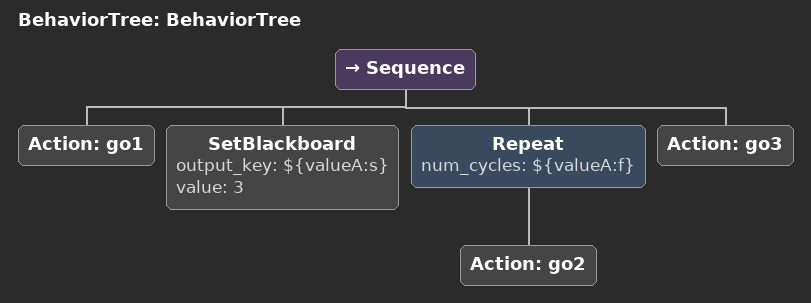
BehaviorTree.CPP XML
<?xml version="1.0"?>
<root main_tree_to_execute="BehaviorTree">
    <BehaviorTree ID="BehaviorTree">
        <Sequence>
            <Action ID="go1"/>
            <SetBlackboard output_key="${valueA:s}" value="3"/>
            <Repeat num_cycles="${valueA:f}">
                <Action ID="go2"/>
            </Repeat>
            <Action ID="go3"/>
        </Sequence>
    </BehaviorTree>
</root>
